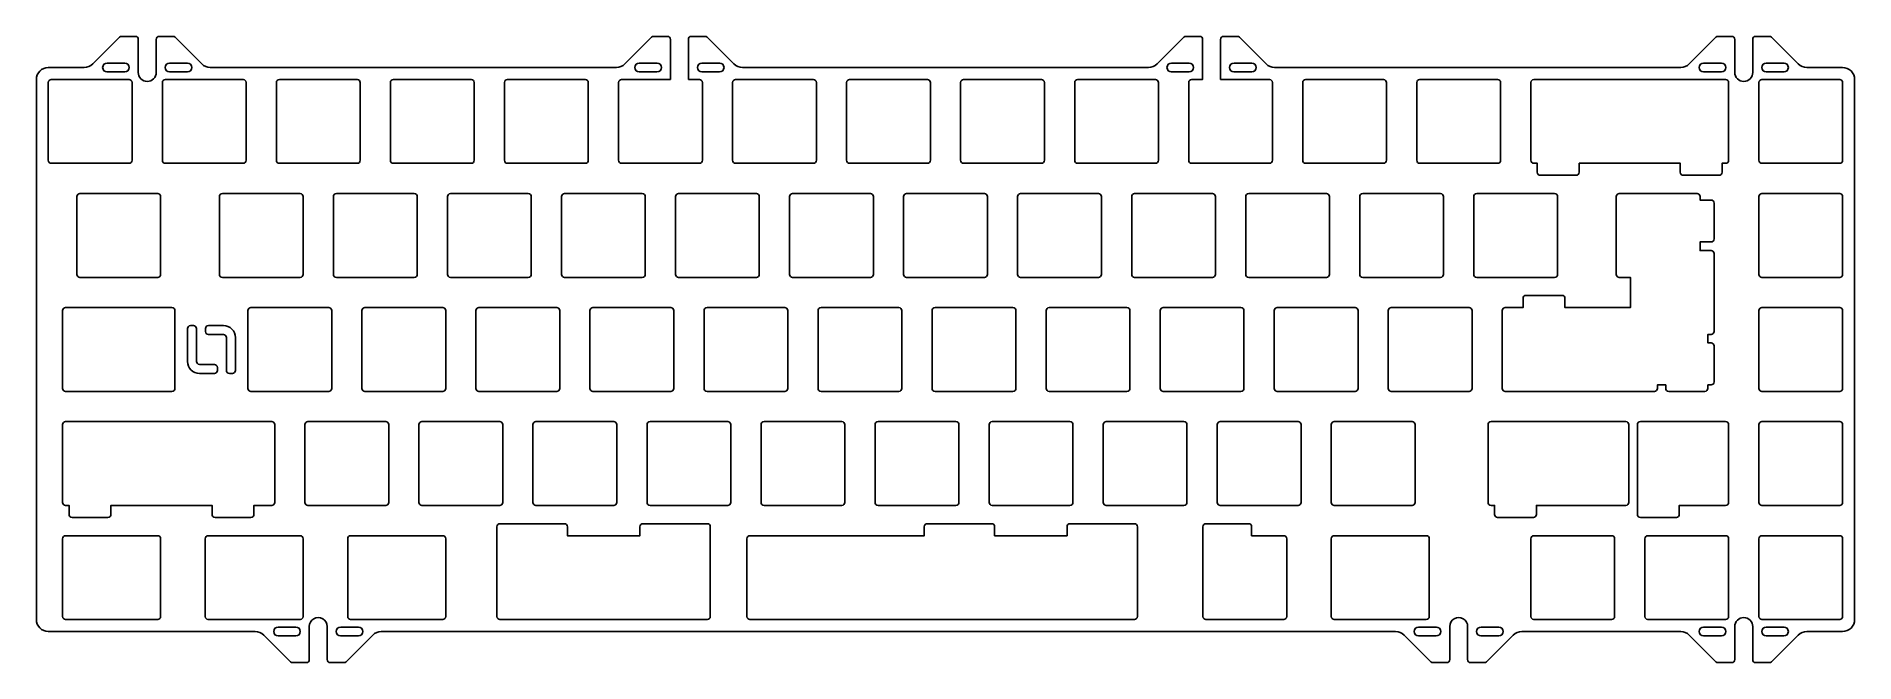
# Model space of a CAD drawing. Header units: millimetres. Extents: x -152 to 152, y -52 to 52.
import ezdxf

# ---------------------------------------------------------------- set-up
doc = ezdxf.new("R2010")
doc.units = ezdxf.units.MM
doc.layers.get('0').update_dxf_attribs({"linetype": 'CONTINUOUS'})

msp = doc.modelspace()

# ---------------------------------------------------------------- linework, layer by layer
for points in [[(-42.95, 45.1), (-41.12, 45.1, -0.414214), (-40.62, 44.6), (-40.62, 31.6, -0.414214), (-41.12, 31.1), (-54.12, 31.1, -0.414214), (-54.62, 31.6), (-54.62, 44.6, -0.414214), (-54.12, 45.1), (-45.95, 45.1), (-45.95, 51.8, 0.414214), (-46.45, 52.3), (-48.74, 52.3, 0.198912), (-49.1, 52.15), (-53.56, 47.69, -0.198912), (-54.98, 47.1), (-122.82, 47.1, -0.198912), (-124.24, 47.69), (-128.7, 52.15, 0.198912), (-129.06, 52.3), (-131.35, 52.3, 0.414214), (-131.85, 51.8), (-131.85, 46.27, -0.999974), (-134.85, 46.27), (-134.85, 51.8, 0.414214), (-135.35, 52.3), (-137.64, 52.3, 0.198912), (-138, 52.15), (-142.46, 47.69, -0.198912), (-143.88, 47.1), (-149.88, 47.1, 0.414214), (-151.88, 45.1), (-151.88, -45.1, 0.414214), (-149.88, -47.1), (-115.31, -47.1, -0.198912), (-113.89, -47.69), (-109.43, -52.15, 0.198912), (-109.07, -52.3), (-106.78, -52.3, 0.414214), (-106.28, -51.8), (-106.28, -46.28, -1.00038), (-103.28, -46.28), (-103.28, -51.8, 0.414214), (-102.78, -52.3), (-100.49, -52.3, 0.198912), (-100.13, -52.15), (-95.67, -47.69, -0.198912), (-94.25, -47.1), (75.2, -47.1, -0.198912), (76.62, -47.69), (81.08, -52.15, 0.198912), (81.44, -52.3), (83.73, -52.3, 0.414214), (84.23, -51.8), (84.23, -46.28, -1.000636), (87.23, -46.28), (87.23, -51.8, 0.414214), (87.73, -52.3), (90.02, -52.3, 0.198912), (90.38, -52.15), (94.84, -47.69, -0.198912), (96.26, -47.1), (122.82, -47.1, -0.198912), (124.24, -47.69), (128.7, -52.15, 0.198912), (129.06, -52.3), (131.35, -52.3, 0.414214), (131.85, -51.8), (131.85, -46.28, -1), (134.85, -46.28), (134.85, -51.8, 0.414214), (135.35, -52.3), (137.64, -52.3, 0.198912), (138, -52.15), (142.46, -47.69, -0.198912), (143.88, -47.1), (149.87, -47.1, 0.414214), (151.88, -45.1), (151.88, 45.1, 0.414214), (149.87, 47.1), (143.88, 47.1, -0.198912), (142.46, 47.69), (138, 52.15, 0.198912), (137.64, 52.3), (135.35, 52.3, 0.414214), (134.85, 51.8), (134.85, 46.27, -0.999916), (131.85, 46.27), (131.85, 51.8, 0.414214), (131.35, 52.3), (129.06, 52.3, 0.198912), (128.7, 52.15), (124.24, 47.69, -0.198912), (122.82, 47.1), (54.98, 47.1, -0.198912), (53.56, 47.69), (49.1, 52.15, 0.198912), (48.74, 52.3), (46.45, 52.3, 0.414214), (45.95, 51.8), (45.95, 45.1), (54.13, 45.1, -0.414214), (54.63, 44.6), (54.63, 31.6, -0.414214), (54.13, 31.1), (41.13, 31.1, -0.414214), (40.63, 31.6), (40.63, 44.6, -0.414214), (41.13, 45.1), (42.95, 45.1), (42.95, 51.8, 0.414214), (42.45, 52.3), (40.16, 52.3, 0.198912), (39.8, 52.15), (35.34, 47.69, -0.198912), (33.92, 47.1), (-33.92, 47.1, -0.198912), (-35.34, 47.69), (-39.8, 52.15, 0.198912), (-40.16, 52.3), (-42.45, 52.3, 0.414214), (-42.95, 51.8)], [(-140.05, 47.85), (-137.1, 47.85, -1), (-137.1, 46.35), (-140.05, 46.35, -1)], [(-126.65, 46.35, 1), (-126.65, 47.85), (-129.6, 47.85, 1), (-129.6, 46.35)], [(-48.2, 46.35, 1), (-48.2, 47.85), (-51.15, 47.85, 1), (-51.15, 46.35)], [(-37.75, 46.35, 1), (-37.75, 47.85), (-40.7, 47.85, 1), (-40.7, 46.35)], [(37.75, 47.85, 1), (37.75, 46.35), (40.7, 46.35, 1), (40.7, 47.85)], [(48.2, 47.85), (51.15, 47.85, -1), (51.15, 46.35), (48.2, 46.35, -1)], [(126.65, 47.85), (129.6, 47.85, -1), (129.6, 46.35), (126.65, 46.35, -1)], [(137.1, 47.85), (140.05, 47.85, -1), (140.05, 46.35), (137.1, 46.35, -1)], [(-149.38, 45.1), (-136.38, 45.1, -0.414214), (-135.88, 44.6), (-135.88, 31.6, -0.414214), (-136.38, 31.1), (-149.38, 31.1, -0.414214), (-149.88, 31.6), (-149.88, 44.6, -0.414214)], [(-116.82, 44.6), (-116.82, 31.6, -0.414214), (-117.32, 31.1), (-130.32, 31.1, -0.414214), (-130.82, 31.6), (-130.82, 44.6, -0.414214), (-130.32, 45.1), (-117.32, 45.1, -0.414214)], [(-111.27, 45.1), (-98.27, 45.1, -0.414214), (-97.78, 44.6), (-97.78, 31.6, -0.414214), (-98.27, 31.1), (-111.27, 31.1, -0.414214), (-111.78, 31.6), (-111.78, 44.6, -0.414214)], [(-78.73, 44.6), (-78.73, 31.6, -0.414214), (-79.23, 31.1), (-92.22, 31.1, -0.414214), (-92.73, 31.6), (-92.73, 44.6, -0.414214), (-92.22, 45.1), (-79.23, 45.1, -0.414214)], [(-60.17, 31.1), (-73.18, 31.1, -0.414214), (-73.68, 31.6), (-73.68, 44.6, -0.414214), (-73.18, 45.1), (-60.17, 45.1, -0.414214), (-59.67, 44.6), (-59.67, 31.6, -0.414214)], [(-35.07, 45.1, 0.414214), (-35.57, 44.6), (-35.57, 31.6, 0.414214), (-35.07, 31.1), (-22.08, 31.1, 0.414214), (-21.57, 31.6), (-21.57, 44.6, 0.414214), (-22.08, 45.1)], [(-3.02, 31.1), (-16.02, 31.1, -0.414214), (-16.52, 31.6), (-16.52, 44.6, -0.414214), (-16.02, 45.1), (-3.02, 45.1, -0.414214), (-2.53, 44.6), (-2.53, 31.6, -0.414214)], [(2.53, 31.6, 0.414214), (3.03, 31.1), (16.03, 31.1, 0.414214), (16.53, 31.6), (16.53, 44.6, 0.414214), (16.03, 45.1), (3.03, 45.1, 0.414214), (2.53, 44.6)], [(21.58, 31.6, 0.414214), (22.08, 31.1), (35.08, 31.1, 0.414214), (35.57, 31.6), (35.57, 44.6, 0.414214), (35.08, 45.1), (22.08, 45.1, 0.414214), (21.58, 44.6)], [(59.68, 31.6, 0.414214), (60.18, 31.1), (73.18, 31.1, 0.414214), (73.67, 31.6), (73.67, 44.6, 0.414214), (73.18, 45.1), (60.18, 45.1, 0.414214), (59.68, 44.6)], [(92.23, 31.1, 0.414214), (92.73, 31.6), (92.73, 44.6, 0.414214), (92.23, 45.1), (79.23, 45.1, 0.414214), (78.73, 44.6), (78.73, 31.6, 0.414214), (79.23, 31.1)], [(98.28, 45.1, 0.414214), (97.78, 44.6), (97.78, 31.6, 0.414214), (98.28, 31.1), (98.86, 31.1), (98.86, 29.6, 0.414214), (99.36, 29.1), (105.36, 29.1, 0.414214), (105.86, 29.6), (105.86, 31.1), (122.74, 31.1), (122.74, 29.6, 0.414214), (123.24, 29.1), (129.24, 29.1, 0.414214), (129.74, 29.6), (129.74, 31.1), (130.33, 31.1, 0.414214), (130.83, 31.6), (130.83, 44.6, 0.414214), (130.33, 45.1)], [(135.88, 31.6, 0.414214), (136.38, 31.1), (149.38, 31.1, 0.414214), (149.87, 31.6), (149.87, 44.6, 0.414214), (149.38, 45.1), (136.38, 45.1, 0.414214), (135.88, 44.6)], [(-131.11, 25.55), (-131.11, 12.55, -0.414214), (-131.61, 12.05), (-144.61, 12.05, -0.414214), (-145.11, 12.55), (-145.11, 25.55, -0.414214), (-144.61, 26.05), (-131.61, 26.05, -0.414214)], [(-121.3, 12.55), (-121.3, 25.55, -0.414214), (-120.8, 26.05), (-107.8, 26.05, -0.414214), (-107.3, 25.55), (-107.3, 12.55, -0.414214), (-107.8, 12.05), (-120.8, 12.05, -0.414214)], [(-101.75, 26.05), (-88.75, 26.05, -0.414214), (-88.25, 25.55), (-88.25, 12.55, -0.414214), (-88.75, 12.05), (-101.75, 12.05, -0.414214), (-102.25, 12.55), (-102.25, 25.55, -0.414214)], [(-69.2, 25.55, 0.414214), (-69.7, 26.05), (-82.7, 26.05, 0.414214), (-83.2, 25.55), (-83.2, 12.55, 0.414214), (-82.7, 12.05), (-69.7, 12.05, 0.414214), (-69.2, 12.55)], [(-63.65, 26.05, 0.414214), (-64.15, 25.55), (-64.15, 12.55, 0.414214), (-63.65, 12.05), (-50.65, 12.05, 0.414214), (-50.15, 12.55), (-50.15, 25.55, 0.414214), (-50.65, 26.05)], [(-44.6, 26.05), (-31.6, 26.05, -0.414214), (-31.1, 25.55), (-31.1, 12.55, -0.414214), (-31.6, 12.05), (-44.6, 12.05, -0.414214), (-45.1, 12.55), (-45.1, 25.55, -0.414214)], [(-12.05, 25.55), (-12.05, 12.55, -0.414214), (-12.55, 12.05), (-25.55, 12.05, -0.414214), (-26.05, 12.55), (-26.05, 25.55, -0.414214), (-25.55, 26.05), (-12.55, 26.05, -0.414214)], [(-6.5, 26.05), (6.5, 26.05, -0.414214), (7, 25.55), (7, 12.55, -0.414214), (6.5, 12.05), (-6.5, 12.05, -0.414214), (-7, 12.55), (-7, 25.55, -0.414214)], [(12.05, 12.55, 0.414214), (12.55, 12.05), (25.55, 12.05, 0.414214), (26.05, 12.55), (26.05, 25.55, 0.414214), (25.55, 26.05), (12.55, 26.05, 0.414214), (12.05, 25.55)], [(45.1, 25.55), (45.1, 12.55, -0.414214), (44.6, 12.05), (31.6, 12.05, -0.414214), (31.1, 12.55), (31.1, 25.55, -0.414214), (31.6, 26.05), (44.6, 26.05, -0.414214)], [(64.15, 25.55, 0.414214), (63.65, 26.05), (50.65, 26.05, 0.414214), (50.15, 25.55), (50.15, 12.55, 0.414214), (50.65, 12.05), (63.65, 12.05, 0.414214), (64.15, 12.55)], [(69.7, 26.05, 0.414214), (69.2, 25.55), (69.2, 12.55, 0.414214), (69.7, 12.05), (82.7, 12.05, 0.414214), (83.2, 12.55), (83.2, 25.55, 0.414214), (82.7, 26.05)], [(102.25, 25.55), (102.25, 12.55, -0.414214), (101.75, 12.05), (88.75, 12.05, -0.414214), (88.25, 12.55), (88.25, 25.55, -0.414214), (88.75, 26.05), (101.75, 26.05, -0.414214)], [(127.91, 2.53), (127.36, 2.53), (127.36, 1.09), (127.91, 1.09, -0.414214), (128.41, 0.59), (128.41, -5.41, -0.414214), (127.91, -5.91), (127.37, -5.91), (127.36, -6.51, -0.409222), (126.86, -7), (120.82, -7, -0.414214), (120.32, -6.5), (120.32, -5.91), (118.92, -5.91), (118.92, -6.5, -0.414214), (118.42, -7), (93.51, -7, -0.414214), (93.01, -6.5), (93.01, 6.5, -0.414214), (93.51, 7), (96.48, 7), (96.48, 8.53, -0.414214), (96.98, 9.03), (102.98, 9.03, -0.414214), (103.48, 8.53), (103.48, 7), (114.41, 7), (114.41, 12.05), (112.56, 12.05, -0.414214), (112.06, 12.55), (112.06, 25.55, -0.414214), (112.56, 26.05), (125.56, 26.05, -0.414214), (126.06, 25.55), (126.06, 24.96), (127.91, 24.96, -0.414214), (128.41, 24.46), (128.41, 18.46, -0.414214), (127.91, 17.96), (126.06, 17.96), (126.06, 16.53), (127.91, 16.53, -0.414214), (128.41, 16.03), (128.41, 3.03, -0.414214)], [(135.88, 12.55, 0.414214), (136.38, 12.05), (149.38, 12.05, 0.414214), (149.87, 12.55), (149.87, 25.55, 0.414214), (149.38, 26.05), (136.38, 26.05, 0.414214), (135.88, 25.55)], [(-128.73, 6.5), (-128.73, -6.5, -0.414214), (-129.23, -7), (-146.99, -7, -0.414214), (-147.49, -6.5), (-147.49, 6.5, -0.414214), (-146.99, 7), (-129.23, 7, -0.414214)], [(-103.04, -7, 0.414214), (-102.54, -6.5), (-102.54, 6.5, 0.414214), (-103.04, 7), (-116.04, 7, 0.414214), (-116.54, 6.5), (-116.54, -6.5, 0.414214), (-116.04, -7)], [(-97.49, -6.5, 0.414214), (-96.99, -7), (-83.99, -7, 0.414214), (-83.49, -6.5), (-83.49, 6.5, 0.414214), (-83.99, 7), (-96.99, 7, 0.414214), (-97.49, 6.5)], [(-64.44, 6.5, 0.414214), (-64.94, 7), (-77.94, 7, 0.414214), (-78.44, 6.5), (-78.44, -6.5, 0.414214), (-77.94, -7), (-64.94, -7, 0.414214), (-64.44, -6.5)], [(-59.39, -6.5, 0.414214), (-58.89, -7), (-45.89, -7, 0.414214), (-45.39, -6.5), (-45.39, 6.5, 0.414214), (-45.89, 7), (-58.89, 7, 0.414214), (-59.39, 6.5)], [(-26.34, 6.5), (-26.34, -6.5, -0.414214), (-26.84, -7), (-39.84, -7, -0.414214), (-40.34, -6.5), (-40.34, 6.5, -0.414214), (-39.84, 7), (-26.84, 7, -0.414214)], [(-21.29, -6.5), (-21.29, 6.5, -0.414214), (-20.79, 7), (-7.79, 7, -0.414214), (-7.29, 6.5), (-7.29, -6.5, -0.414214), (-7.79, -7), (-20.79, -7, -0.414214)], [(11.26, -7, 0.414214), (11.76, -6.5), (11.76, 6.5, 0.414214), (11.26, 7), (-1.74, 7, 0.414214), (-2.24, 6.5), (-2.24, -6.5, 0.414214), (-1.74, -7)], [(17.31, 7), (30.31, 7, -0.414214), (30.81, 6.5), (30.81, -6.5, -0.414214), (30.31, -7), (17.31, -7, -0.414214), (16.81, -6.5), (16.81, 6.5, -0.414214)], [(49.86, 6.5, 0.414214), (49.36, 7), (36.36, 7, 0.414214), (35.86, 6.5), (35.86, -6.5, 0.414214), (36.36, -7), (49.36, -7, 0.414214), (49.86, -6.5)], [(68.41, -7, 0.414214), (68.91, -6.5), (68.91, 6.5, 0.414214), (68.41, 7), (55.41, 7, 0.414214), (54.91, 6.5), (54.91, -6.5, 0.414214), (55.41, -7)], [(87.46, -7, 0.414214), (87.96, -6.5), (87.96, 6.5, 0.414214), (87.46, 7), (74.46, 7, 0.414214), (73.96, 6.5), (73.96, -6.5, 0.414214), (74.46, -7)], [(149.38, -7), (136.38, -7, -0.414214), (135.88, -6.5), (135.88, 6.5, -0.414214), (136.38, 7), (149.38, 7, -0.414214), (149.87, 6.5), (149.87, -6.5, -0.414214)], [(-125.13, -2, 0.414214), (-124.63, -2.5), (-122.13, -2.5, -0.414214), (-121.63, -3), (-121.63, -3.5, -0.414214), (-122.13, -4), (-124.63, -4, -0.414214), (-126.63, -2), (-126.63, 3.5, -0.414214), (-126.13, 4), (-125.63, 4, -0.414214), (-125.13, 3.5)], [(-118.63, 2), (-118.63, -3.5, -0.414214), (-119.13, -4), (-119.63, -4, -0.414214), (-120.13, -3.5), (-120.13, 2, 0.414214), (-120.63, 2.5), (-123.13, 2.5, -0.414214), (-123.63, 3), (-123.63, 3.5, -0.414214), (-123.13, 4), (-120.63, 4, -0.414214)], [(-116.03, -28.05), (-122.03, -28.05, -0.414214), (-122.53, -27.55), (-122.53, -26.05), (-139.41, -26.05), (-139.41, -27.55, -0.414214), (-139.91, -28.05), (-145.91, -28.05, -0.414214), (-146.41, -27.55), (-146.41, -26.05), (-146.99, -26.05, -0.414214), (-147.49, -25.55), (-147.49, -12.55, -0.414214), (-146.99, -12.05), (-112.56, -12.05, -0.414214), (-112.06, -12.55), (-112.06, -25.55, -0.414214), (-112.56, -26.05), (-115.53, -26.05), (-115.53, -27.55, -0.414214)], [(-93.51, -26.05, 0.414214), (-93.01, -25.55), (-93.01, -12.55, 0.414214), (-93.51, -12.05), (-106.51, -12.05, 0.414214), (-107.01, -12.55), (-107.01, -25.55, 0.414214), (-106.51, -26.05)], [(-73.96, -12.55), (-73.96, -25.55, -0.414214), (-74.46, -26.05), (-87.46, -26.05, -0.414214), (-87.96, -25.55), (-87.96, -12.55, -0.414214), (-87.46, -12.05), (-74.46, -12.05, -0.414214)], [(-68.41, -12.05), (-55.41, -12.05, -0.414214), (-54.91, -12.55), (-54.91, -25.55, -0.414214), (-55.41, -26.05), (-68.41, -26.05, -0.414214), (-68.91, -25.55), (-68.91, -12.55, -0.414214)], [(-36.36, -26.05), (-49.36, -26.05, -0.414214), (-49.86, -25.55), (-49.86, -12.55, -0.414214), (-49.36, -12.05), (-36.36, -12.05, -0.414214), (-35.86, -12.55), (-35.86, -25.55, -0.414214)], [(-17.31, -26.05), (-30.31, -26.05, -0.414214), (-30.81, -25.55), (-30.81, -12.55, -0.414214), (-30.31, -12.05), (-17.31, -12.05, -0.414214), (-16.81, -12.55), (-16.81, -25.55, -0.414214)], [(1.74, -26.05, 0.414214), (2.24, -25.55), (2.24, -12.55, 0.414214), (1.74, -12.05), (-11.26, -12.05, 0.414214), (-11.76, -12.55), (-11.76, -25.55, 0.414214), (-11.26, -26.05)], [(7.29, -25.55), (7.29, -12.55, -0.414214), (7.79, -12.05), (20.79, -12.05, -0.414214), (21.29, -12.55), (21.29, -25.55, -0.414214), (20.79, -26.05), (7.79, -26.05, -0.414214)], [(26.34, -25.55), (26.34, -12.55, -0.414214), (26.84, -12.05), (39.84, -12.05, -0.414214), (40.34, -12.55), (40.34, -25.55, -0.414214), (39.84, -26.05), (26.84, -26.05, -0.414214)], [(45.39, -25.55), (45.39, -12.55, -0.414214), (45.89, -12.05), (58.89, -12.05, -0.414214), (59.39, -12.55), (59.39, -25.55, -0.414214), (58.89, -26.05), (45.89, -26.05, -0.414214)], [(77.94, -26.05, 0.414214), (78.44, -25.55), (78.44, -12.55, 0.414214), (77.94, -12.05), (64.94, -12.05, 0.414214), (64.44, -12.55), (64.44, -25.55, 0.414214), (64.94, -26.05)], [(98.22, -28.05, 0.414214), (98.72, -27.55), (98.72, -26.05), (113.66, -26.05, 0.414214), (114.16, -25.55), (114.16, -12.55, 0.414214), (113.66, -12.05), (91.13, -12.05, 0.414214), (90.63, -12.55), (90.63, -25.55, 0.414213), (91.13, -26.05), (91.72, -26.05), (91.72, -27.55, 0.414214), (92.22, -28.05)], [(116.09, -12.05, 0.414214), (115.59, -12.55), (115.59, -27.55, 0.414213), (116.09, -28.05), (122.09, -28.05, 0.414214), (122.59, -27.55), (122.59, -26.05), (130.33, -26.05, 0.414214), (130.83, -25.55), (130.83, -12.55, 0.414214), (130.33, -12.05)], [(135.88, -25.55), (135.88, -12.55, -0.414214), (136.38, -12.05), (149.38, -12.05, -0.414214), (149.87, -12.55), (149.87, -25.55, -0.414214), (149.38, -26.05), (136.38, -26.05, -0.414214)], [(-50.56, -29.1), (-39.8, -29.1, -0.414214), (-39.3, -29.6), (-39.3, -44.6, -0.414214), (-39.8, -45.1), (-74.44, -45.1, -0.414213), (-74.94, -44.6), (-74.94, -29.6, -0.414214), (-74.44, -29.1), (-63.67, -29.1, -0.414214), (-63.17, -29.6), (-63.17, -31.1), (-51.06, -31.1), (-51.06, -29.6, -0.414214)], [(-3.06, -29.1, 0.414214), (-3.56, -29.6), (-3.56, -31.1), (-32.69, -31.1, 0.414214), (-33.19, -31.6), (-33.19, -44.6, 0.414214), (-32.69, -45.1), (31.57, -45.1, 0.414214), (32.07, -44.6), (32.07, -29.6, 0.414214), (31.57, -29.1), (20.81, -29.1, 0.414214), (20.31, -29.6), (20.31, -31.1), (8.2, -31.1), (8.2, -29.6, 0.414214), (7.7, -29.1)], [(51.13, -29.6, 0.414214), (50.63, -29.1), (43.51, -29.1, 0.414214), (43.01, -29.6), (43.01, -44.6, 0.414214), (43.51, -45.1), (56.51, -45.1, 0.414214), (57.01, -44.6), (57.01, -31.6, 0.414214), (56.51, -31.1), (51.13, -31.1)], [(-146.99, -31.1), (-131.61, -31.1, -0.414214), (-131.11, -31.6), (-131.11, -44.6, -0.414214), (-131.61, -45.1), (-146.99, -45.1, -0.414214), (-147.49, -44.6), (-147.49, -31.6, -0.414214)], [(-123.68, -44.6, 0.414214), (-123.18, -45.1), (-107.8, -45.1, 0.414214), (-107.3, -44.6), (-107.3, -31.6, 0.414214), (-107.8, -31.1), (-123.18, -31.1, 0.414214), (-123.68, -31.6)], [(-83.99, -45.1), (-99.37, -45.1, -0.414214), (-99.87, -44.6), (-99.87, -31.6, -0.414214), (-99.37, -31.1), (-83.99, -31.1, -0.414214), (-83.49, -31.6), (-83.49, -44.6, -0.414214)], [(80.32, -45.1, 0.414214), (80.82, -44.6), (80.82, -31.6, 0.414214), (80.32, -31.1), (64.94, -31.1, 0.414214), (64.44, -31.6), (64.44, -44.6, 0.414214), (64.94, -45.1)], [(97.78, -44.6, 0.414214), (98.28, -45.1), (111.28, -45.1, 0.414214), (111.78, -44.6), (111.78, -31.6, 0.414214), (111.28, -31.1), (98.28, -31.1, 0.414214), (97.78, -31.6)], [(130.82, -31.6, 0.414214), (130.32, -31.1), (117.32, -31.1, 0.414214), (116.82, -31.6), (116.82, -44.6, 0.414214), (117.32, -45.1), (130.32, -45.1, 0.414214), (130.82, -44.6)], [(149.87, -31.6, 0.414214), (149.38, -31.1), (136.38, -31.1, 0.414214), (135.88, -31.6), (135.88, -44.6, 0.414214), (136.38, -45.1), (149.38, -45.1, 0.414214), (149.87, -44.6)], [(-108.53, -47.85, 1), (-108.53, -46.35), (-111.48, -46.35, 1), (-111.48, -47.85)], [(-101.03, -46.35), (-98.08, -46.35, -1), (-98.08, -47.85), (-101.03, -47.85, -1)], [(81.98, -47.85), (79.03, -47.85, -1), (79.03, -46.35), (81.98, -46.35, -1)], [(89.48, -46.35, 1), (89.48, -47.85), (92.43, -47.85, 1), (92.43, -46.35)], [(126.65, -46.35, 1), (126.65, -47.85), (129.6, -47.85, 1), (129.6, -46.35)], [(140.05, -47.85), (137.1, -47.85, -1), (137.1, -46.35), (140.05, -46.35, -1)]]:
    msp.add_lwpolyline(points, format="xyb", close=True)

doc.saveas('drawing.dxf')
